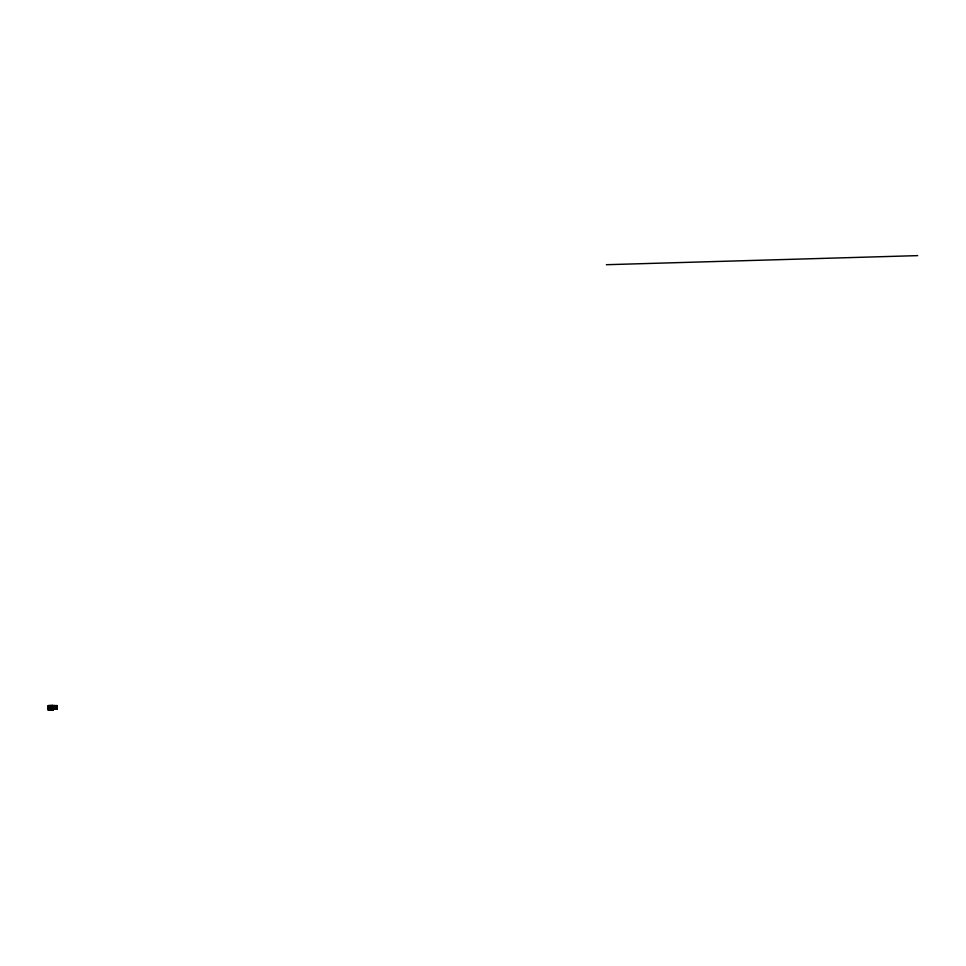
<?xml version="1.0" encoding="UTF-8"?>
<svg xmlns="http://www.w3.org/2000/svg" width="966" height="966" viewBox="0 0 966 966"><rect width="100%" height="100%" fill="white"/><g stroke="black" fill="none" stroke-linecap="round" stroke-linejoin="round"><path stroke-width="1.45" d="M48.372 705.711L53.142 705.566L52.889 707.704L50.957 707.764C50.679 712.014 49.64 704.866 50.051 709.153L52.031 709.153L52.031 707.776L50.969 707.764L50.92 707.003M53.094 710.336L53.202 705.53L48.3 705.53L48.3 710.155L53.202 710.155L53.118 707.015L50.957 707.027L50.957 709.153L52.019 709.153L51.766 707.824L53.118 707.776M54.905 706.858L55.46 707.378L54.857 705.687M55.159 708.658L54.857 707.945L54.857 709.177M53.118 710.095L48.397 710.095L48.397 705.735L53.142 705.615L48.421 705.76L49.025 705.929M50.329 706.303L49.363 705.699L49.351 706.895L48.421 706.895L49.749 706.895L49.737 707.631L48.397 707.619L50.957 707.631L49.749 707.631L49.749 706.581L51.258 707.619L49.725 707.655L49.761 706.87M49.725 706.605L50.981 706.593L50.969 705.663L50.981 706.738L50.172 706.641M51.283 706.629L50.969 705.663M54.881 708.887L54.881 705.663L53.951 705.663L54.036 709.418M54.917 708.15L54.905 709.129M54.289 708.67L53.975 705.687L54.881 705.663L54.893 708.694L55.943 708.694L55.956 707.015L57.042 707.003L55.919 706.991L56.149 708.356M52.804 707.764L52.043 705.82M55.835 708.09L55.726 708.899L57.066 708.911L57.066 706.544L56.149 707.752M55.956 707.764L57.042 707.764L57.03 708.887L56.245 708.73L57.018 708.199M54.676 707.245L55.968 706.363L56.668 707.969M52.043 706.689L52.043 705.651L50.969 706.388M51.029 707.812L50.981 709.129L51.029 707.993M52.079 705.941L52.043 706.52M606.37 264.708L917.7 255.628M52.031 708.875L52.78 708.706M49.87 705.723L49.157 705.892M49.52 705.892L48.723 705.748M53.094 705.892L52.49 705.892L53.094 706.738M52.49 706.375L53.094 706.375M53.649 706.544L55.316 706.375M57.066 706.544L54.881 706.388M48.421 706.738L49.326 706.895M53.999 707.003L54.301 707.607M56.861 707.184L56.354 707.909L56.994 707.969M55.919 707.438L56.692 707.438M53.649 707.655L54.615 707.692M55.968 707.595L56.861 707.595M50.449 707.68L51.101 707.619M53.999 707.993L54.434 708.742M55.931 708.066L55.968 709.177M51.391 708.44L51.283 708.718M53.094 708.404L52.502 707.027M53.118 708.887L50.027 709.177L49.942 706.991M54.676 708.525L53.999 708.863M48.421 708.875L49.978 708.875M51.041 708.923L53.094 708.863M55.642 708.718L57.018 708.863M48.397 708.899L49.701 708.875M53.951 708.911L55.171 708.972M48.421 710.07L53.094 710.07M50.981 707.027L50.981 709.261M50.957 706.581L50.353 705.675M52.961 707.861L52.973 708.863M50.099 709.032L50.16 707.426M56.692 707.027L56.692 707.752M55.195 708.464L55.086 709.177M53.698 706.544L53.698 707.607M52.164 708.803L52.067 707.752L52.007 709.261M54.881 707.631L53.975 707.631L54.881 707.631M54.881 706.581L53.975 706.581L54.881 706.569M57.091 705.578L53.625 705.578L53.625 709.237L57.091 709.237L57.091 705.578"/></g></svg>
